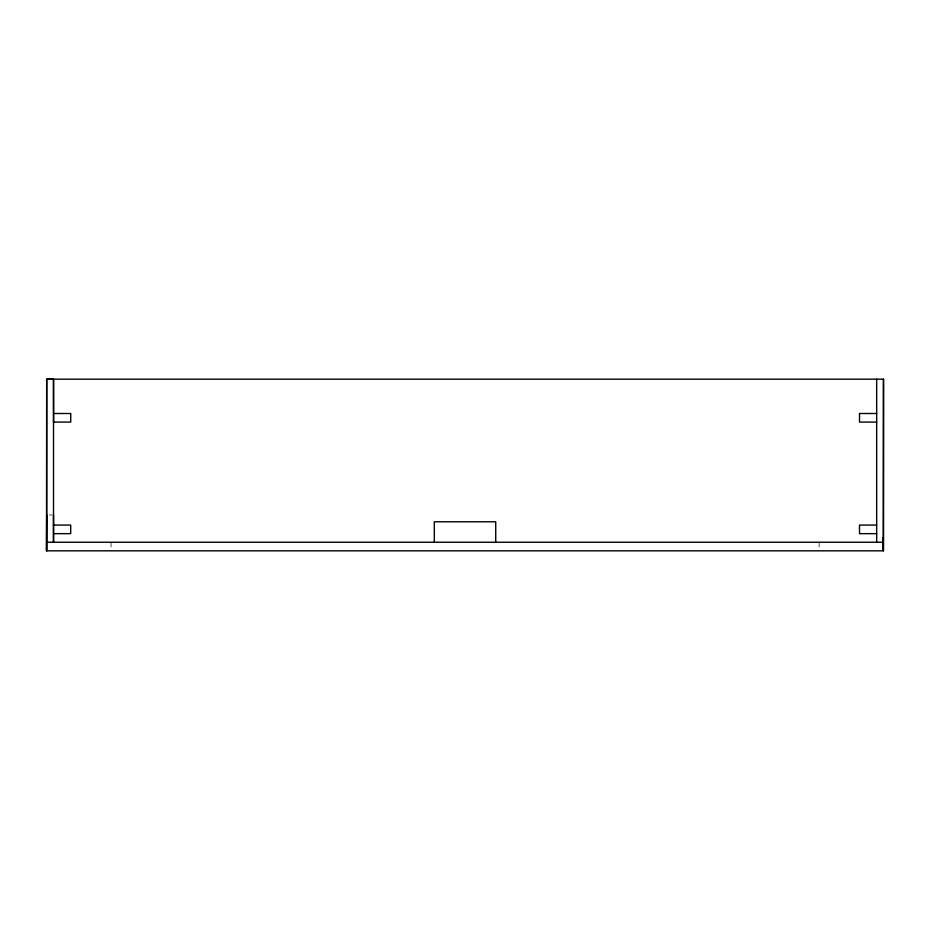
<?xml version="1.0" encoding="UTF-8"?>
<svg xmlns="http://www.w3.org/2000/svg" width="930" height="930" viewBox="0 0 930 930"><rect width="100%" height="100%" fill="white"/><g stroke="black" fill="none" stroke-linecap="round" stroke-linejoin="round"><path stroke-width="0.7" stroke-dasharray="4.65 3.49" d="M49.418 514.953L52.15 514.953M819.132 542.248L819.132 549.398M111.054 542.248L111.054 549.398"/><path stroke-width="1.4" d="M46.523 550.827L46.686 379.173L883.5 379.173L883.5 550.827L46.5 550.827L46.686 514.953M53.591 413.501L70.75 413.501L70.75 422.081L53.591 422.081L53.51 379.173L53.51 542.248L53.51 514.953M883.5 379.173L883.314 550.827L883.337 537.18M46.686 550.827L46.686 379.173L53.603 379.173M876.676 413.501L859.506 413.501L859.506 422.081L876.676 422.081M53.522 525.078L70.703 525.078L70.703 533.657L53.58 533.657M876.676 525.078L859.506 525.078L859.506 533.657L876.676 533.657M883.337 542.248L46.686 542.248M876.676 379.173L876.676 542.248M495.725 542.248L495.725 521.777L434.322 521.777L434.322 542.248"/></g></svg>
